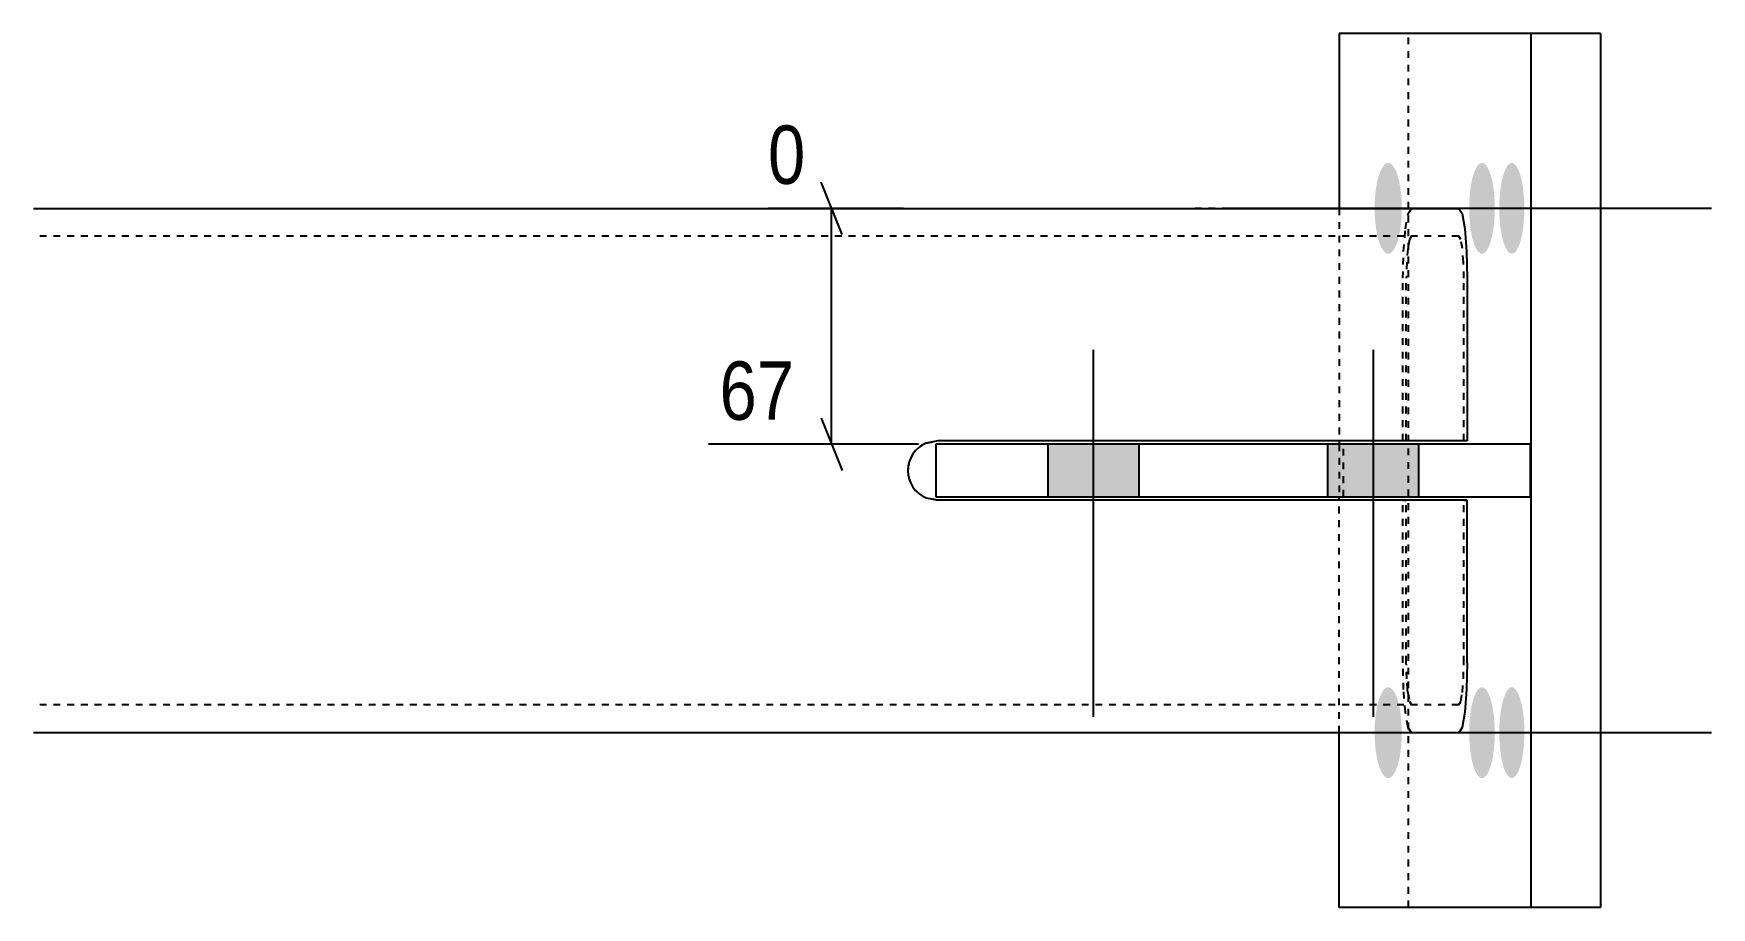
# Model space of a CAD drawing. Header units: millimetres. Extents: x 17 to 29049, y 7 to 1650.
# Drawn here: x 22455.5 to 22935.3, y 148.2 to 398.2 of the extents above; entities that cross this region are included whole.
import ezdxf

# ---------------------------------------------------------------- set-up
doc = ezdxf.new("R2010")
doc.units = ezdxf.units.MM
doc.linetypes.add('DXK_LINE_DOT2', pattern=[3.9198, 1.9599, -1.9599])
doc.layers.add('MÅLSÆTNING', color=7, linetype='Continuous')
doc.layers.add('STÅL', color=7, linetype='Continuous')
doc.styles.add('Arial Narrow', font='ARIALN.TTF', dxfattribs={"height": 0.2})

msp = doc.modelspace()

# ---------------------------------------------------------------- hatches: boundary and pattern name
at = {"layer": 'STÅL', "linetype": 'Continuous'}
for points in [[(22846.74, 348.16), (22846.66, 345.46), (22846.41, 342.88), (22846, 340.52), (22845.46, 338.5), (22844.8, 336.91), (22844.05, 335.8), (22843.26, 335.24), (22842.44, 335.24), (22841.65, 335.8), (22840.91, 336.91), (22840.25, 338.5), (22839.7, 340.52), (22839.3, 342.88), (22839.04, 345.46), (22838.96, 348.16), (22839.04, 350.87), (22839.3, 353.45), (22839.7, 355.81), (22840.25, 357.82), (22840.91, 359.42), (22841.65, 360.53), (22842.44, 361.09), (22843.26, 361.09), (22844.05, 360.53), (22844.8, 359.42), (22845.46, 357.82), (22846, 355.81), (22846.41, 353.45), (22846.66, 350.87)], [(22873.32, 348.16), (22873.24, 345.46), (22873.01, 342.88), (22872.63, 340.52), (22872.11, 338.5), (22871.49, 336.91), (22870.79, 335.8), (22870.05, 335.24), (22869.28, 335.24), (22868.53, 335.8), (22867.83, 336.91), (22867.21, 338.5), (22866.7, 340.52), (22866.32, 342.88), (22866.08, 345.46), (22866, 348.16), (22866.08, 350.87), (22866.32, 353.45), (22866.7, 355.81), (22867.21, 357.82), (22867.83, 359.42), (22868.53, 360.53), (22869.28, 361.09), (22870.05, 361.09), (22870.79, 360.53), (22871.49, 359.42), (22872.11, 357.82), (22872.63, 355.81), (22873.01, 353.45), (22873.24, 350.87)], [(22881.79, 348.16), (22881.71, 345.46), (22881.48, 342.88), (22881.1, 340.52), (22880.6, 338.5), (22879.99, 336.91), (22879.3, 335.8), (22878.57, 335.24), (22877.82, 335.24), (22877.08, 335.8), (22876.4, 336.91), (22875.79, 338.5), (22875.29, 340.52), (22874.91, 342.88), (22874.68, 345.46), (22874.6, 348.16), (22874.68, 350.87), (22874.91, 353.45), (22875.29, 355.81), (22875.79, 357.82), (22876.4, 359.42), (22877.08, 360.53), (22877.82, 361.09), (22878.57, 361.09), (22879.3, 360.53), (22879.99, 359.42), (22880.6, 357.82), (22881.1, 355.81), (22881.48, 353.45), (22881.71, 350.87)], [(22771.54, 280.66), (22745.54, 280.66), (22745.54, 265.66), (22771.54, 265.66)], [(22851.54, 280.66), (22825.54, 280.66), (22825.54, 265.66), (22851.54, 265.66)], [(22846.74, 198.16), (22846.66, 195.46), (22846.41, 192.88), (22846, 190.52), (22845.46, 188.5), (22844.8, 186.91), (22844.05, 185.8), (22843.26, 185.24), (22842.44, 185.24), (22841.65, 185.8), (22840.91, 186.91), (22840.25, 188.5), (22839.7, 190.52), (22839.3, 192.88), (22839.04, 195.46), (22838.96, 198.16), (22839.04, 200.87), (22839.3, 203.45), (22839.7, 205.81), (22840.25, 207.82), (22840.91, 209.42), (22841.65, 210.53), (22842.44, 211.09), (22843.26, 211.09), (22844.05, 210.53), (22844.8, 209.42), (22845.46, 207.82), (22846, 205.81), (22846.41, 203.45), (22846.66, 200.87)], [(22873.32, 198.16), (22873.24, 195.46), (22873.01, 192.88), (22872.63, 190.52), (22872.11, 188.5), (22871.49, 186.91), (22870.79, 185.8), (22870.05, 185.24), (22869.28, 185.24), (22868.53, 185.8), (22867.83, 186.91), (22867.21, 188.5), (22866.7, 190.52), (22866.32, 192.88), (22866.08, 195.46), (22866, 198.16), (22866.08, 200.87), (22866.32, 203.45), (22866.7, 205.81), (22867.21, 207.82), (22867.83, 209.42), (22868.53, 210.53), (22869.28, 211.09), (22870.05, 211.09), (22870.79, 210.53), (22871.49, 209.42), (22872.11, 207.82), (22872.63, 205.81), (22873.01, 203.45), (22873.24, 200.87)], [(22881.79, 198.16), (22881.71, 195.46), (22881.48, 192.88), (22881.1, 190.52), (22880.6, 188.5), (22879.99, 186.91), (22879.3, 185.8), (22878.57, 185.24), (22877.82, 185.24), (22877.08, 185.8), (22876.4, 186.91), (22875.79, 188.5), (22875.29, 190.52), (22874.91, 192.88), (22874.68, 195.46), (22874.6, 198.16), (22874.68, 200.87), (22874.91, 203.45), (22875.29, 205.81), (22875.79, 207.82), (22876.4, 209.42), (22877.08, 210.53), (22877.82, 211.09), (22878.57, 211.09), (22879.3, 210.53), (22879.99, 209.42), (22880.6, 207.82), (22881.1, 205.81), (22881.48, 203.45), (22881.71, 200.87)]]:
    msp.add_hatch(color=96, dxfattribs=at).paths.add_polyline_path(points)

# ---------------------------------------------------------------- linework, layer by layer
at = {"layer": 'MÅLSÆTNING', "color": 7, "linetype": 'Continuous'}
for p, q in [((22686.69, 340.66), (22680.69, 355.66)), ((22704.28, 348.16), (22665.53, 348.16)), ((22683.69, 280.66), (22683.69, 348.16)), ((22680.69, 288.16), (22686.69, 273.16)), ((22708.54, 280.66), (22648.49, 280.66))]:
    msp.add_line(p, q, dxfattribs=at)
at = {"layer": 'STÅL', "color": 2, "linetype": 'Continuous'}
for p, q in [((22828.84, 398.16), (22828.84, 348.16)), ((22883.68, 398.16), (22828.84, 398.16)), ((22903.53, 398.16), (22883.68, 398.16)), ((22883.68, 148.16), (22883.68, 398.16)), ((22903.53, 398.16), (22903.53, 148.16)), ((22455.54, 348.16), (22863.01, 348.16)), ((22863.01, 348.16), (22863.95, 346.64)), ((22863.95, 346.64), (22864.75, 342.31)), ((22864.75, 342.31), (22865.28, 335.82)), ((22865.28, 335.82), (22865.47, 328.16)), ((22865.47, 328.16), (22865.47, 281.66)), ((22714.04, 281.66), (22710.79, 281.02)), ((22883.54, 280.66), (22713.54, 280.66)), ((22713.54, 280.66), (22713.54, 265.66)), ((22865.47, 281.66), (22714.04, 281.66)), ((22828.84, 281.66), (22828.84, 280.66)), ((22883.54, 265.66), (22883.54, 280.66)), ((22710.79, 265.31), (22714.04, 264.66)), ((22713.54, 265.66), (22883.54, 265.66)), ((22865.47, 264.66), (22714.04, 264.66)), ((22828.84, 264.66), (22828.84, 265.66)), ((22865.47, 218.16), (22865.47, 264.66)), ((22865.47, 218.16), (22865.28, 210.51)), ((22865.28, 210.51), (22864.75, 204.02)), ((22864.75, 204.02), (22863.95, 199.69)), ((22863.01, 198.16), (22455.54, 198.16)), ((22828.84, 148.16), (22828.84, 198.16)), ((22863.95, 199.69), (22863.01, 198.16)), ((22903.53, 148.16), (22828.84, 148.16))]:
    msp.add_line(p, q, dxfattribs=at)
at = {"layer": 'STÅL', "color": 7, "linetype": 'DXK_LINE_DOT2'}
for p, q in [((22848.69, 148.16), (22848.69, 398.16)), ((22828.84, 348.16), (22828.84, 281.66)), ((22847.77, 342.31), (22848.56, 346.64)), ((22848.56, 346.64), (22849.5, 348.16)), ((22847.24, 335.82), (22847.77, 342.31)), ((22863.01, 340.16), (22455.54, 340.16)), ((22847.05, 328.16), (22847.24, 335.82)), ((22848.46, 336.65), (22848.14, 332.76)), ((22848.94, 339.25), (22848.46, 336.65)), ((22849.5, 340.16), (22848.94, 339.25)), ((22863.57, 339.25), (22863.01, 340.16)), ((22864.05, 336.65), (22863.57, 339.25)), ((22864.37, 332.76), (22864.05, 336.65)), ((22848.14, 332.76), (22848.03, 328.16)), ((22864.48, 328.16), (22864.37, 332.76)), ((22847.05, 281.66), (22847.05, 328.16)), ((22848.03, 281.66), (22848.03, 328.16)), ((22864.48, 281.66), (22864.48, 328.16)), ((22710.79, 281.02), (22714.04, 281.66)), ((22828.84, 280.66), (22828.84, 265.66)), ((22830.06, 265.66), (22830.06, 280.66)), ((22714.04, 264.66), (22710.79, 265.31)), ((22828.84, 198.16), (22828.84, 264.66)), ((22847.05, 218.16), (22847.05, 264.66)), ((22847.05, 264.66), (22848.03, 264.66)), ((22848.03, 218.16), (22848.03, 264.66)), ((22864.48, 218.16), (22864.48, 264.66)), ((22864.48, 264.66), (22865.47, 264.66)), ((22847.24, 210.51), (22847.05, 218.16)), ((22848.14, 213.57), (22848.03, 218.16)), ((22864.37, 213.57), (22864.48, 218.16)), ((22848.39, 210.51), (22848.14, 213.57)), ((22864.05, 209.68), (22864.37, 213.57)), ((22847.77, 204.02), (22847.24, 210.51)), ((22848.46, 209.68), (22848.39, 210.51)), ((22848.46, 209.68), (22848.94, 207.08)), ((22848.94, 207.08), (22849.5, 206.16)), ((22863.01, 206.16), (22863.57, 207.08)), ((22863.57, 207.08), (22864.05, 209.68)), ((22863.01, 206.16), (22455.54, 206.16)), ((22848.56, 199.69), (22847.77, 204.02)), ((22849.5, 198.16), (22848.56, 199.69))]:
    msp.add_line(p, q, dxfattribs=at)
at = {"layer": 'STÅL', "color": 96, "linetype": 'DXK_LINE_DOT2'}
for p, q in [((22891.39, 348.16), (22787.17, 348.16)), ((22891.39, 198.16), (22787.17, 198.16))]:
    msp.add_line(p, q, dxfattribs=at)
at = {"layer": 'STÅL', "color": 96, "linetype": 'Continuous'}
for p, q in [((22899.92, 348.16), (22795.71, 348.16)), ((22926.73, 348.16), (22822.52, 348.16)), ((22935.27, 348.16), (22831.05, 348.16)), ((22758.54, 307.66), (22758.54, 202.66)), ((22838.54, 307.66), (22838.54, 202.66)), ((22745.54, 280.66), (22745.54, 265.66)), ((22771.54, 280.66), (22771.54, 265.66)), ((22825.54, 280.66), (22825.54, 265.66)), ((22851.54, 280.66), (22851.54, 265.66)), ((22899.92, 198.16), (22795.71, 198.16)), ((22926.73, 198.16), (22822.52, 198.16)), ((22935.27, 198.16), (22831.05, 198.16))]:
    msp.add_line(p, q, dxfattribs=at)
at = {"layer": 'STÅL', "color": 2, "linetype": 'Continuous'}
msp.add_arc((22714.04, 273.16), 8.5, 112.5, 247.5, dxfattribs=at)
at = {"layer": 'STÅL', "color": 7, "linetype": 'DXK_LINE_DOT2'}
msp.add_arc((22714.04, 273.16), 8.5, 112.5, 247.5, dxfattribs=at)

# ---------------------------------------------------------------- wipeouts: each hides what was drawn before it
at = {"color": 0, "linetype": 'Continuous'}
msp.add_wipeout([(22676.51, 284.16), (22676.51, 308.66), (22648.18, 308.66), (22648.18, 284.16)], dxfattribs=at).dxf.layer = 'MÅLSÆTNING'

# ---------------------------------------------------------------- next in the draw order: texts
at = {"layer": 'MÅLSÆTNING', "color": 3, "linetype": 'Continuous', "style": 'Arial Narrow'}
msp.add_text('67', height=16.702, dxfattribs=at).set_placement((22651.68, 287.66))

# ---------------------------------------------------------------- next in the draw order: wipeouts: each hides what was drawn before it
at = {"color": 0, "linetype": 'Continuous'}
msp.add_wipeout([(22679.69, 351.66), (22679.69, 376.16), (22662.03, 376.16), (22662.03, 351.66)], dxfattribs=at).dxf.layer = 'MÅLSÆTNING'

# ---------------------------------------------------------------- next in the draw order: texts
at = {"layer": 'MÅLSÆTNING', "color": 3, "linetype": 'Continuous', "style": 'Arial Narrow'}
msp.add_text('0', height=16.7, dxfattribs=at).set_placement((22665.53, 355.16))

doc.saveas('drawing.dxf')
